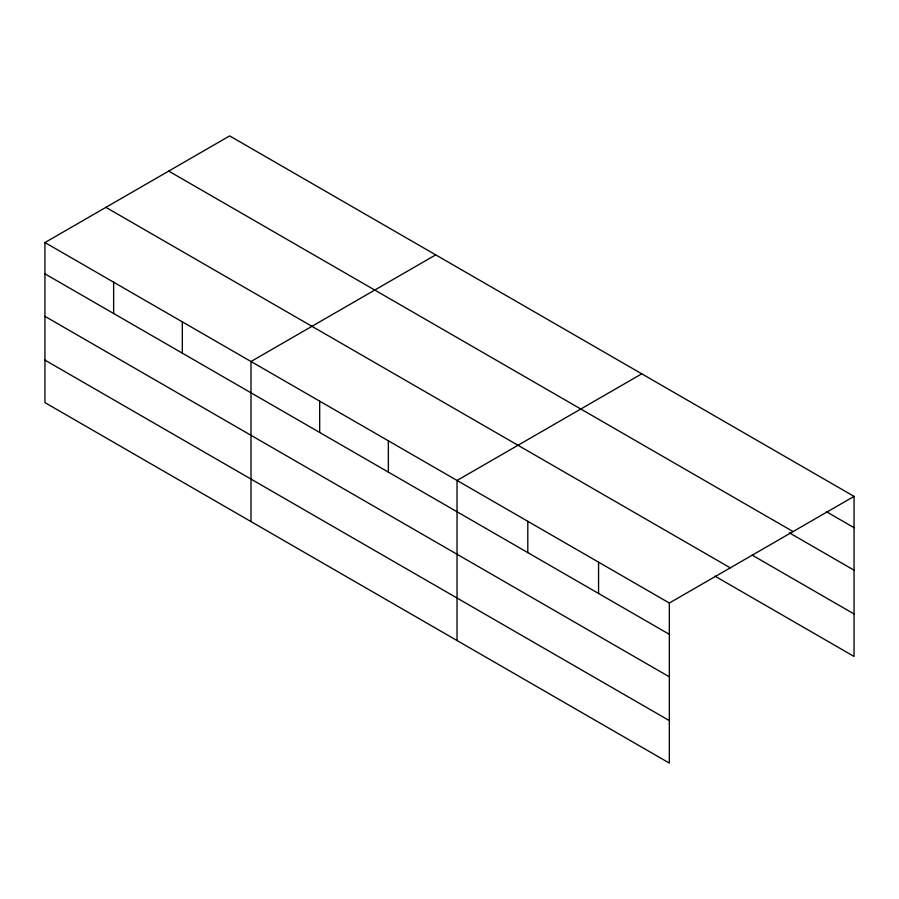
<?xml version="1.0" encoding="UTF-8"?>
<svg xmlns="http://www.w3.org/2000/svg" width="899" height="899" viewBox="0 0 899 899"><rect width="100%" height="100%" fill="white"/><g stroke="black" fill="none" stroke-linecap="round" stroke-linejoin="round"><path stroke-width="1.35" d="M44.95 242.55L669.339 603.027L669.339 763.094L44.95 402.617L44.95 242.55L229.661 135.906L854.05 496.383L854.05 656.45L714.919 576.124M435.712 254.867L251.001 361.51L251.001 521.577M641.762 373.827L457.04 480.471L457.04 640.538M669.339 603.027L854.05 496.383M826.462 511.756L854.05 527.691M168.709 171.091L793.098 531.579M789.288 532.792L854.05 570.18M752.103 555.099L854.05 613.961M105.902 207.354L730.291 567.842M44.95 273.847L669.339 634.334M44.95 316.336L669.339 676.823M44.95 360.117L669.339 720.605M598.565 562.178L598.565 593.475M527.803 521.319L527.803 552.627M388.357 440.813L388.357 472.11M319.684 401.156L319.684 432.464M182.317 321.853L182.317 353.15M113.634 282.196L113.634 313.504"/></g></svg>
